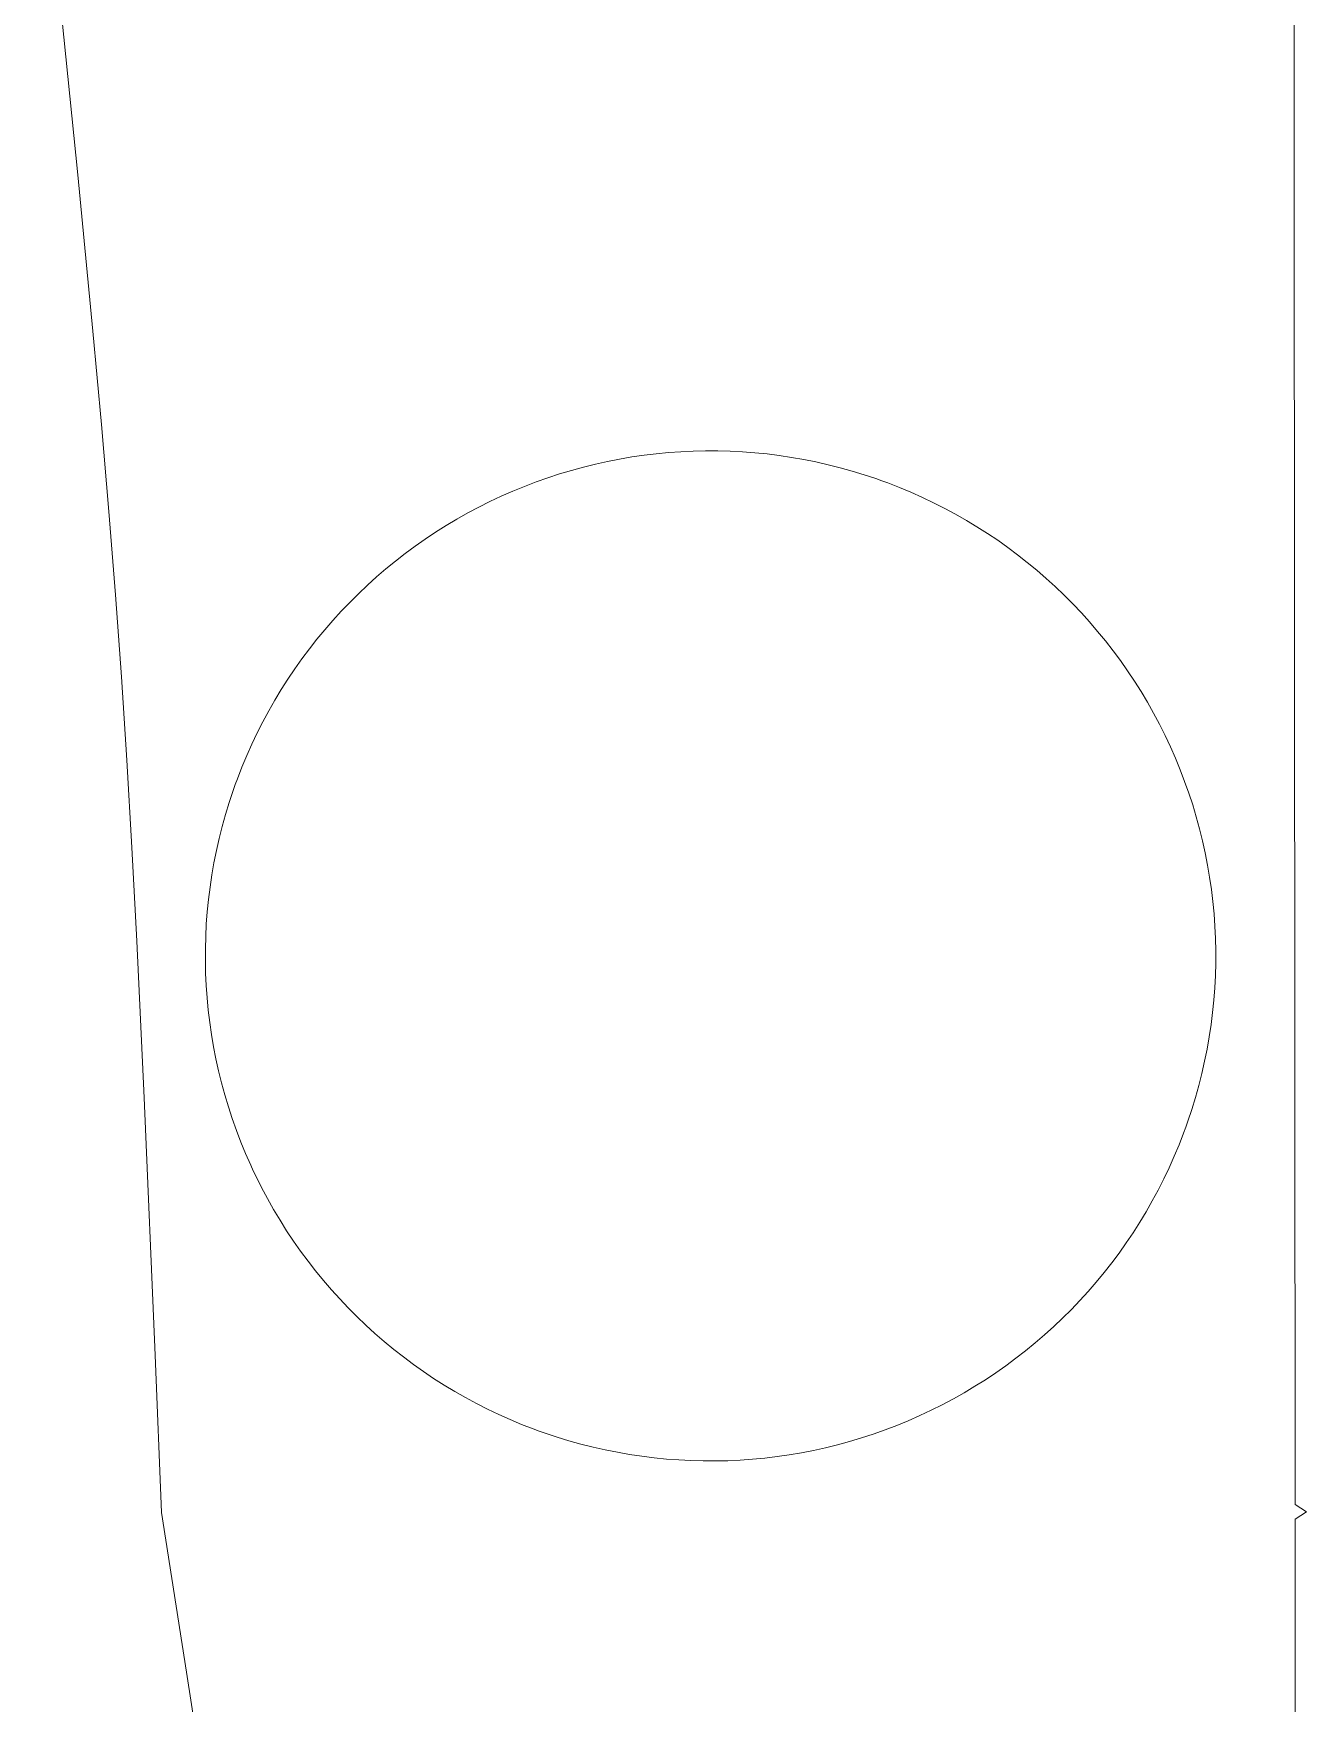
# Model space of a CAD drawing. Header units: millimetres. Extents: x -700 to 700, y -18553 to 18579.
# Drawn here: x -177 to 700, y 2520 to 3670 of the extents above; entities that cross this region are included whole.
import ezdxf

# ---------------------------------------------------------------- set-up
doc = ezdxf.new("R2010")
doc.units = ezdxf.units.MM
doc.header["$MEASUREMENT"] = 0

msp = doc.modelspace()

# ---------------------------------------------------------------- linework, layer by layer
at = {"color": 250, "lineweight": 13}
for points, knots in [([(691.8612, 2657.4161), (691.8612, 2657.4161), (691.0927, 3874.4973), (691.0927, 3874.4973), (691.0927, 3874.4973), (691.0927, 3874.4973), (688.5901, 3878.4547), (688.5901, 3878.4547), (688.5901, 3878.4547), (688.5901, 3878.4547), (686.0877, 3882.4121), (686.0877, 3882.4121), (686.0877, 3882.4121), (686.0877, 3882.4121), (683.5901, 3878.4515), (683.5901, 3878.4515), (683.5901, 3878.4515), (683.5901, 3878.4515), (681.0927, 3874.4909), (681.0927, 3874.4909), (681.0927, 3874.4909), (681.0927, 3874.4909), (-176.5063, 3873.9498), (-176.5063, 3873.9498), (-176.5063, 3873.9498), (-176.5063, 3873.9498), (-176.5063, 3873.9498), (-176.5063, 3873.9498), (-176.5063, 3873.9498), (-176.5063, 3873.9498), (-163.7743, 3749.2712), (-163.7743, 3749.2712), (-163.7743, 3749.2712), (-163.7743, 3749.2712), (-145.9804, 3572.9331), (-145.9804, 3572.9331), (-145.9804, 3572.9331), (-145.9804, 3572.9331), (-135.5832, 3465.3686), (-135.5832, 3465.3686), (-135.5832, 3465.3686), (-135.5832, 3465.3686), (-129.679, 3401.024), (-129.679, 3401.024), (-129.679, 3401.024), (-129.679, 3401.024), (-124.5177, 3341.0849), (-124.5177, 3341.0849), (-124.5177, 3341.0849), (-124.5177, 3341.0849), (-119.9714, 3283.7766), (-119.9714, 3283.7766), (-119.9714, 3283.7766), (-119.9714, 3283.7766), (-115.9119, 3227.3217), (-115.9119, 3227.3217), (-115.9119, 3227.3217), (-115.9119, 3227.3217), (-112.2118, 3169.9428), (-112.2118, 3169.9428), (-112.2118, 3169.9428), (-112.2118, 3169.9428), (-108.7438, 3109.865), (-108.7438, 3109.865), (-108.7438, 3109.865), (-108.7438, 3109.865), (-105.3813, 3045.3265), (-105.3813, 3045.3265), (-105.3813, 3045.3265), (-105.3813, 3045.3265), (-100.283, 2937.3711), (-100.283, 2937.3711), (-100.283, 2937.3711), (-100.283, 2937.3711), (-92.6654, 2760.2562), (-92.6654, 2760.2562), (-92.6654, 2760.2562), (-92.6654, 2760.2562), (-88.3526, 2651.9891), (-88.3526, 2651.9891), (-88.3526, 2651.9891), (-88.3526, 2651.9891), (-71.1791, 2542.0351), (-71.1791, 2542.0351), (-71.1791, 2542.0351), (-71.1791, 2542.0351), (-44.0412, 2366.9079), (-44.0412, 2366.9079), (-44.0412, 2366.9079), (-44.0412, 2366.9079), (-27.9435, 2260.0577), (-27.9435, 2260.0577), (-27.9435, 2260.0577), (-27.9435, 2260.0577), (-18.629, 2196.1236), (-18.629, 2196.1236), (-18.629, 2196.1236), (-18.629, 2196.1236), (-10.2902, 2136.549), (-10.2902, 2136.549), (-10.2902, 2136.549), (-10.2902, 2136.549), (-2.7053, 2079.5685), (-2.7053, 2079.5685), (-2.7053, 2079.5685), (-2.7053, 2079.5685), (4.3481, 2023.4143), (4.3481, 2023.4143), (4.3481, 2023.4143), (4.3481, 2023.4143), (11.0918, 1966.3183), (11.0918, 1966.3183), (11.0918, 1966.3183), (11.0918, 1966.3183), (17.7472, 1906.5152), (17.7472, 1906.5152), (17.7472, 1906.5152), (17.7472, 1906.5152), (24.5343, 1842.2524), (24.5343, 1842.2524), (24.5343, 1842.2524), (24.5343, 1842.2524), (35.3617, 1734.7304), (35.3617, 1734.7304), (35.3617, 1734.7304), (35.3617, 1734.7304), (52.3798, 1558.2867), (52.3798, 1558.2867), (52.3798, 1558.2867), (52.3798, 1558.2867), (63.9832, 1436.4543), (63.9832, 1436.4543), (63.9832, 1436.4543), (63.9832, 1436.4543), (662.6311, 1436.8321), (662.6311, 1436.8321), (662.6311, 1436.8321), (662.6311, 1436.8321), (665.1335, 1432.8746), (665.1335, 1432.8746), (665.1335, 1432.8746), (665.1335, 1432.8746), (667.6361, 1428.9173), (667.6361, 1428.9173), (667.6361, 1428.9173), (667.6361, 1428.9173), (670.1335, 1432.8779), (670.1335, 1432.8779), (670.1335, 1432.8779), (670.1335, 1432.8779), (672.631, 1436.8384), (672.631, 1436.8384), (672.631, 1436.8384), (672.631, 1436.8384), (675.1336, 1432.881), (675.1336, 1432.881), (675.1336, 1432.881), (675.1336, 1432.881), (677.636, 1428.9236), (677.636, 1428.9236), (677.636, 1428.9236), (677.636, 1428.9236), (680.1335, 1432.8842), (680.1335, 1432.8842), (680.1335, 1432.8842), (680.1335, 1432.8842), (682.631, 1436.8447), (682.631, 1436.8447), (682.631, 1436.8447), (682.631, 1436.8447), (685.1335, 1432.8873), (685.1335, 1432.8873), (685.1335, 1432.8873), (685.1335, 1432.8873), (687.6359, 1428.9298), (687.6359, 1428.9298), (687.6359, 1428.9298), (687.6359, 1428.9298), (690.1335, 1432.8904), (690.1335, 1432.8904), (690.1335, 1432.8904), (690.1335, 1432.8904), (692.631, 1436.851), (692.631, 1436.851), (692.631, 1436.851), (692.631, 1436.851), (691.8676, 2647.4161), (691.8676, 2647.4161), (691.8676, 2647.4161), (691.8676, 2647.4161), (695.8249, 2649.9186), (695.8249, 2649.9186), (695.8249, 2649.9186), (695.8249, 2649.9186), (699.7824, 2652.4211), (699.7824, 2652.4211), (699.7824, 2652.4211), (699.7824, 2652.4211), (695.8218, 2654.9186), (695.8218, 2654.9186), (695.8218, 2654.9186), (695.8218, 2654.9186), (691.8612, 2657.4161), (691.8612, 2657.4161)], [0, 0, 0, 0, 0.019230769, 0.019230769, 0.019230769, 0.019230769, 0.038461538, 0.038461538, 0.038461538, 0.038461538, 0.057692308, 0.057692308, 0.057692308, 0.057692308, 0.076923077, 0.076923077, 0.076923077, 0.076923077, 0.096153846, 0.096153846, 0.096153846, 0.096153846, 0.115384615, 0.115384615, 0.115384615, 0.115384615, 0.134615385, 0.134615385, 0.134615385, 0.134615385, 0.153846154, 0.153846154, 0.153846154, 0.153846154, 0.173076923, 0.173076923, 0.173076923, 0.173076923, 0.192307692, 0.192307692, 0.192307692, 0.192307692, 0.211538462, 0.211538462, 0.211538462, 0.211538462, 0.230769231, 0.230769231, 0.230769231, 0.230769231, 0.25, 0.25, 0.25, 0.25, 0.269230769, 0.269230769, 0.269230769, 0.269230769, 0.288461538, 0.288461538, 0.288461538, 0.288461538, 0.307692308, 0.307692308, 0.307692308, 0.307692308, 0.326923077, 0.326923077, 0.326923077, 0.326923077, 0.346153846, 0.346153846, 0.346153846, 0.346153846, 0.365384615, 0.365384615, 0.365384615, 0.365384615, 0.384615385, 0.384615385, 0.384615385, 0.384615385, 0.403846154, 0.403846154, 0.403846154, 0.403846154, 0.423076923, 0.423076923, 0.423076923, 0.423076923, 0.442307692, 0.442307692, 0.442307692, 0.442307692, 0.461538462, 0.461538462, 0.461538462, 0.461538462, 0.480769231, 0.480769231, 0.480769231, 0.480769231, 0.5, 0.5, 0.5, 0.5, 0.519230769, 0.519230769, 0.519230769, 0.519230769, 0.538461538, 0.538461538, 0.538461538, 0.538461538, 0.557692308, 0.557692308, 0.557692308, 0.557692308, 0.576923077, 0.576923077, 0.576923077, 0.576923077, 0.596153846, 0.596153846, 0.596153846, 0.596153846, 0.615384615, 0.615384615, 0.615384615, 0.615384615, 0.634615385, 0.634615385, 0.634615385, 0.634615385, 0.653846154, 0.653846154, 0.653846154, 0.653846154, 0.673076923, 0.673076923, 0.673076923, 0.673076923, 0.692307692, 0.692307692, 0.692307692, 0.692307692, 0.711538462, 0.711538462, 0.711538462, 0.711538462, 0.730769231, 0.730769231, 0.730769231, 0.730769231, 0.75, 0.75, 0.75, 0.75, 0.769230769, 0.769230769, 0.769230769, 0.769230769, 0.788461538, 0.788461538, 0.788461538, 0.788461538, 0.807692308, 0.807692308, 0.807692308, 0.807692308, 0.826923077, 0.826923077, 0.826923077, 0.826923077, 0.846153846, 0.846153846, 0.846153846, 0.846153846, 0.865384615, 0.865384615, 0.865384615, 0.865384615, 0.884615385, 0.884615385, 0.884615385, 0.884615385, 0.903846154, 0.903846154, 0.903846154, 0.903846154, 0.923076923, 0.923076923, 0.923076923, 0.923076923, 0.942307692, 0.942307692, 0.942307692, 0.942307692, 0.961538462, 0.961538462, 0.961538462, 0.961538462, 1, 1, 1, 1]), ([(171.6123, 2708.0723), (171.6123, 2708.0723), (175.6833, 2706.6237), (175.6833, 2706.6237), (175.6833, 2706.6237), (175.6833, 2706.6237), (183.8666, 2703.9008), (183.8666, 2703.9008), (183.8666, 2703.9008), (183.8666, 2703.9008), (192.0961, 2701.3871), (192.0961, 2701.3871), (192.0961, 2701.3871), (192.0961, 2701.3871), (200.3679, 2699.0824), (200.3679, 2699.0824), (200.3679, 2699.0824), (200.3679, 2699.0824), (208.6783, 2696.9866), (208.6783, 2696.9866), (208.6783, 2696.9866), (208.6783, 2696.9866), (217.0233, 2695.0993), (217.0233, 2695.0993), (217.0233, 2695.0993), (217.0233, 2695.0993), (225.3991, 2693.4205), (225.3991, 2693.4205), (225.3991, 2693.4205), (225.3991, 2693.4205), (233.8018, 2691.95), (233.8018, 2691.95), (233.8018, 2691.95), (233.8018, 2691.95), (242.2276, 2690.6875), (242.2276, 2690.6875), (242.2276, 2690.6875), (242.2276, 2690.6875), (250.6727, 2689.633), (250.6727, 2689.633), (250.6727, 2689.633), (250.6727, 2689.633), (259.1331, 2688.7862), (259.1331, 2688.7862), (259.1331, 2688.7862), (259.1331, 2688.7862), (267.6051, 2688.1469), (267.6051, 2688.1469), (267.6051, 2688.1469), (267.6051, 2688.1469), (276.0848, 2687.715), (276.0848, 2687.715), (276.0848, 2687.715), (276.0848, 2687.715), (284.5683, 2687.4903), (284.5683, 2687.4903), (284.5683, 2687.4903), (284.5683, 2687.4903), (293.0518, 2687.4726), (293.0518, 2687.4726), (293.0518, 2687.4726), (293.0518, 2687.4726), (301.5314, 2687.6617), (301.5314, 2687.6617), (301.5314, 2687.6617), (301.5314, 2687.6617), (310.0033, 2688.0575), (310.0033, 2688.0575), (310.0033, 2688.0575), (310.0033, 2688.0575), (318.4636, 2688.6598), (318.4636, 2688.6598), (318.4636, 2688.6598), (318.4636, 2688.6598), (326.9085, 2689.4683), (326.9085, 2689.4683), (326.9085, 2689.4683), (326.9085, 2689.4683), (335.3341, 2690.4829), (335.3341, 2690.4829), (335.3341, 2690.4829), (335.3341, 2690.4829), (343.7366, 2691.7035), (343.7366, 2691.7035), (343.7366, 2691.7035), (343.7366, 2691.7035), (352.1121, 2693.1299), (352.1121, 2693.1299), (352.1121, 2693.1299), (352.1121, 2693.1299), (360.4567, 2694.7617), (360.4567, 2694.7617), (360.4567, 2694.7617), (360.4567, 2694.7617), (368.7667, 2696.599), (368.7667, 2696.599), (368.7667, 2696.599), (368.7667, 2696.599), (377.0381, 2698.6415), (377.0381, 2698.6415), (377.0381, 2698.6415), (377.0381, 2698.6415), (385.2671, 2700.8891), (385.2671, 2700.8891), (385.2671, 2700.8891), (385.2671, 2700.8891), (393.4499, 2703.3414), (393.4499, 2703.3414), (393.4499, 2703.3414), (393.4499, 2703.3414), (401.5826, 2705.9985), (401.5826, 2705.9985), (401.5826, 2705.9985), (401.5826, 2705.9985), (409.6614, 2708.86), (409.6614, 2708.86), (409.6614, 2708.86), (409.6614, 2708.86), (417.6823, 2711.9258), (417.6823, 2711.9258), (417.6823, 2711.9258), (417.6823, 2711.9258), (425.6416, 2715.1958), (425.6416, 2715.1958), (425.6416, 2715.1958), (425.6416, 2715.1958), (433.5354, 2718.6697), (433.5354, 2718.6697), (433.5354, 2718.6697), (433.5354, 2718.6697), (437.4536, 2720.4916), (437.4536, 2720.4916), (437.4536, 2720.4916), (437.4536, 2720.4916), (441.3566, 2722.3459), (441.3566, 2722.3459), (441.3566, 2722.3459), (441.3566, 2722.3459), (449.0684, 2726.207), (449.0684, 2726.207), (449.0684, 2726.207), (449.0684, 2726.207), (456.6649, 2730.2487), (456.6649, 2730.2487), (456.6649, 2730.2487), (456.6649, 2730.2487), (464.1437, 2734.4681), (464.1437, 2734.4681), (464.1437, 2734.4681), (464.1437, 2734.4681), (471.502, 2738.8624), (471.502, 2738.8624), (471.502, 2738.8624), (471.502, 2738.8624), (478.7373, 2743.4287), (478.7373, 2743.4287), (478.7373, 2743.4287), (478.7373, 2743.4287), (485.847, 2748.1642), (485.847, 2748.1642), (485.847, 2748.1642), (485.847, 2748.1642), (492.8284, 2753.066), (492.8284, 2753.066), (492.8284, 2753.066), (492.8284, 2753.066), (499.6791, 2758.1313), (499.6791, 2758.1313), (499.6791, 2758.1313), (499.6791, 2758.1313), (506.3963, 2763.3571), (506.3963, 2763.3571), (506.3963, 2763.3571), (506.3963, 2763.3571), (512.9775, 2768.7408), (512.9775, 2768.7408), (512.9775, 2768.7408), (512.9775, 2768.7408), (519.4202, 2774.2794), (519.4202, 2774.2794), (519.4202, 2774.2794), (519.4202, 2774.2794), (525.7216, 2779.97), (525.7216, 2779.97), (525.7216, 2779.97), (525.7216, 2779.97), (531.8792, 2785.8099), (531.8792, 2785.8099), (531.8792, 2785.8099), (531.8792, 2785.8099), (537.8905, 2791.7961), (537.8905, 2791.7961), (537.8905, 2791.7961), (537.8905, 2791.7961), (543.7527, 2797.9258), (543.7527, 2797.9258), (543.7527, 2797.9258), (543.7527, 2797.9258), (549.4634, 2804.1962), (549.4634, 2804.1962), (549.4634, 2804.1962), (549.4634, 2804.1962), (555.0199, 2810.6044), (555.0199, 2810.6044), (555.0199, 2810.6044), (555.0199, 2810.6044), (560.4196, 2817.1476), (560.4196, 2817.1476), (560.4196, 2817.1476), (560.4196, 2817.1476), (565.6599, 2823.8228), (565.6599, 2823.8228), (565.6599, 2823.8228), (565.6599, 2823.8228), (570.7383, 2830.6273), (570.7383, 2830.6273), (570.7383, 2830.6273), (570.7383, 2830.6273), (575.6521, 2837.5583), (575.6521, 2837.5583), (575.6521, 2837.5583), (575.6521, 2837.5583), (580.3987, 2844.6128), (580.3987, 2844.6128), (580.3987, 2844.6128), (580.3987, 2844.6128), (584.9756, 2851.788), (584.9756, 2851.788), (584.9756, 2851.788), (584.9756, 2851.788), (589.3801, 2859.081), (589.3801, 2859.081), (589.3801, 2859.081), (589.3801, 2859.081), (593.6097, 2866.4891), (593.6097, 2866.4891), (593.6097, 2866.4891), (593.6097, 2866.4891), (597.6617, 2874.0093), (597.6617, 2874.0093), (597.6617, 2874.0093), (597.6617, 2874.0093), (601.5336, 2881.6388), (601.5336, 2881.6388), (601.5336, 2881.6388), (601.5336, 2881.6388), (605.2227, 2889.3747), (605.2227, 2889.3747), (605.2227, 2889.3747), (605.2227, 2889.3747), (608.7265, 2897.2143), (608.7265, 2897.2143), (608.7265, 2897.2143), (608.7265, 2897.2143), (612.0424, 2905.1546), (612.0424, 2905.1546), (612.0424, 2905.1546), (612.0424, 2905.1546), (615.1677, 2913.1927), (615.1677, 2913.1927), (615.1677, 2913.1927), (615.1677, 2913.1927), (616.65, 2917.2516), (616.65, 2917.2516), (616.65, 2917.2516), (616.65, 2917.2516), (618.0987, 2921.3225), (618.0987, 2921.3225), (618.0987, 2921.3225), (618.0987, 2921.3225), (620.8215, 2929.5058), (620.8215, 2929.5058), (620.8215, 2929.5058), (620.8215, 2929.5058), (623.3352, 2937.7353), (623.3352, 2937.7353), (623.3352, 2937.7353), (623.3352, 2937.7353), (625.6399, 2946.0072), (625.6399, 2946.0072), (625.6399, 2946.0072), (625.6399, 2946.0072), (627.7358, 2954.3175), (627.7358, 2954.3175), (627.7358, 2954.3175), (627.7358, 2954.3175), (629.623, 2962.6625), (629.623, 2962.6625), (629.623, 2962.6625), (629.623, 2962.6625), (631.3018, 2971.0383), (631.3018, 2971.0383), (631.3018, 2971.0383), (631.3018, 2971.0383), (632.7724, 2979.441), (632.7724, 2979.441), (632.7724, 2979.441), (632.7724, 2979.441), (634.0348, 2987.8669), (634.0348, 2987.8669), (634.0348, 2987.8669), (634.0348, 2987.8669), (635.0894, 2996.3119), (635.0894, 2996.3119), (635.0894, 2996.3119), (635.0894, 2996.3119), (635.9362, 3004.7724), (635.9362, 3004.7724), (635.9362, 3004.7724), (635.9362, 3004.7724), (636.5754, 3013.2444), (636.5754, 3013.2444), (636.5754, 3013.2444), (636.5754, 3013.2444), (637.0073, 3021.724), (637.0073, 3021.724), (637.0073, 3021.724), (637.0073, 3021.724), (637.232, 3030.2075), (637.232, 3030.2075), (637.232, 3030.2075), (637.232, 3030.2075), (637.2497, 3038.691), (637.2497, 3038.691), (637.2497, 3038.691), (637.2497, 3038.691), (637.0606, 3047.1706), (637.0606, 3047.1706), (637.0606, 3047.1706), (637.0606, 3047.1706), (636.6648, 3055.6425), (636.6648, 3055.6425), (636.6648, 3055.6425), (636.6648, 3055.6425), (636.0626, 3064.1028), (636.0626, 3064.1028), (636.0626, 3064.1028), (636.0626, 3064.1028), (635.254, 3072.5477), (635.254, 3072.5477), (635.254, 3072.5477), (635.254, 3072.5477), (634.2394, 3080.9733), (634.2394, 3080.9733), (634.2394, 3080.9733), (634.2394, 3080.9733), (633.0188, 3089.3758), (633.0188, 3089.3758), (633.0188, 3089.3758), (633.0188, 3089.3758), (631.5925, 3097.7513), (631.5925, 3097.7513), (631.5925, 3097.7513), (631.5925, 3097.7513), (629.9606, 3106.0959), (629.9606, 3106.0959), (629.9606, 3106.0959), (629.9606, 3106.0959), (628.1233, 3114.4059), (628.1233, 3114.4059), (628.1233, 3114.4059), (628.1233, 3114.4059), (626.0808, 3122.6773), (626.0808, 3122.6773), (626.0808, 3122.6773), (626.0808, 3122.6773), (623.8333, 3130.9064), (623.8333, 3130.9064), (623.8333, 3130.9064), (623.8333, 3130.9064), (621.3809, 3139.0892), (621.3809, 3139.0892), (621.3809, 3139.0892), (621.3809, 3139.0892), (618.7239, 3147.2219), (618.7239, 3147.2219), (618.7239, 3147.2219), (618.7239, 3147.2219), (615.8623, 3155.3006), (615.8623, 3155.3006), (615.8623, 3155.3006), (615.8623, 3155.3006), (612.7965, 3163.3216), (612.7965, 3163.3216), (612.7965, 3163.3216), (612.7965, 3163.3216), (609.5265, 3171.2809), (609.5265, 3171.2809), (609.5265, 3171.2809), (609.5265, 3171.2809), (606.0526, 3179.1747), (606.0526, 3179.1747), (606.0526, 3179.1747), (606.0526, 3179.1747), (604.2307, 3183.0928), (604.2307, 3183.0928), (604.2307, 3183.0928), (604.2307, 3183.0928), (602.3765, 3186.9958), (602.3765, 3186.9958), (602.3765, 3186.9958), (602.3765, 3186.9958), (598.5153, 3194.7076), (598.5153, 3194.7076), (598.5153, 3194.7076), (598.5153, 3194.7076), (594.4736, 3202.3042), (594.4736, 3202.3042), (594.4736, 3202.3042), (594.4736, 3202.3042), (590.2542, 3209.7829), (590.2542, 3209.7829), (590.2542, 3209.7829), (590.2542, 3209.7829), (585.8599, 3217.1412), (585.8599, 3217.1412), (585.8599, 3217.1412), (585.8599, 3217.1412), (581.2936, 3224.3765), (581.2936, 3224.3765), (581.2936, 3224.3765), (581.2936, 3224.3765), (576.5581, 3231.4862), (576.5581, 3231.4862), (576.5581, 3231.4862), (576.5581, 3231.4862), (571.6563, 3238.4677), (571.6563, 3238.4677), (571.6563, 3238.4677), (571.6563, 3238.4677), (566.5911, 3245.3183), (566.5911, 3245.3183), (566.5911, 3245.3183), (566.5911, 3245.3183), (561.3652, 3252.0355), (561.3652, 3252.0355), (561.3652, 3252.0355), (561.3652, 3252.0355), (555.9815, 3258.6168), (555.9815, 3258.6168), (555.9815, 3258.6168), (555.9815, 3258.6168), (550.443, 3265.0594), (550.443, 3265.0594), (550.443, 3265.0594), (550.443, 3265.0594), (544.7523, 3271.3608), (544.7523, 3271.3608), (544.7523, 3271.3608), (544.7523, 3271.3608), (538.9125, 3277.5185), (538.9125, 3277.5185), (538.9125, 3277.5185), (538.9125, 3277.5185), (532.9262, 3283.5297), (532.9262, 3283.5297), (532.9262, 3283.5297), (532.9262, 3283.5297), (526.7965, 3289.392), (526.7965, 3289.392), (526.7965, 3289.392), (526.7965, 3289.392), (520.5261, 3295.1026), (520.5261, 3295.1026), (520.5261, 3295.1026), (520.5261, 3295.1026), (514.1179, 3300.6591), (514.1179, 3300.6591), (514.1179, 3300.6591), (514.1179, 3300.6591), (507.5748, 3306.0588), (507.5748, 3306.0588), (507.5748, 3306.0588), (507.5748, 3306.0588), (500.8995, 3311.2992), (500.8995, 3311.2992), (500.8995, 3311.2992), (500.8995, 3311.2992), (494.095, 3316.3775), (494.095, 3316.3775), (494.095, 3316.3775), (494.095, 3316.3775), (487.164, 3321.2913), (487.164, 3321.2913), (487.164, 3321.2913), (487.164, 3321.2913), (480.1096, 3326.038), (480.1096, 3326.038), (480.1096, 3326.038), (480.1096, 3326.038), (472.9344, 3330.6149), (472.9344, 3330.6149), (472.9344, 3330.6149), (472.9344, 3330.6149), (465.6413, 3335.0194), (465.6413, 3335.0194), (465.6413, 3335.0194), (465.6413, 3335.0194), (458.2333, 3339.2489), (458.2333, 3339.2489), (458.2333, 3339.2489), (458.2333, 3339.2489), (450.7131, 3343.301), (450.7131, 3343.301), (450.7131, 3343.301), (450.7131, 3343.301), (443.0836, 3347.1728), (443.0836, 3347.1728), (443.0836, 3347.1728), (443.0836, 3347.1728), (435.3476, 3350.862), (435.3476, 3350.862), (435.3476, 3350.862), (435.3476, 3350.862), (427.5081, 3354.3658), (427.5081, 3354.3658), (427.5081, 3354.3658), (427.5081, 3354.3658), (419.5678, 3357.6816), (419.5678, 3357.6816), (419.5678, 3357.6816), (419.5678, 3357.6816), (411.5296, 3360.8069), (411.5296, 3360.8069), (411.5296, 3360.8069), (411.5296, 3360.8069), (407.4708, 3362.2892), (407.4708, 3362.2892), (407.4708, 3362.2892), (407.4708, 3362.2892), (403.3998, 3363.7379), (403.3998, 3363.7379), (403.3998, 3363.7379), (403.3998, 3363.7379), (395.2165, 3366.4607), (395.2165, 3366.4607), (395.2165, 3366.4607), (395.2165, 3366.4607), (386.987, 3368.9744), (386.987, 3368.9744), (386.987, 3368.9744), (386.987, 3368.9744), (378.7152, 3371.2791), (378.7152, 3371.2791), (378.7152, 3371.2791), (378.7152, 3371.2791), (370.4048, 3373.375), (370.4048, 3373.375), (370.4048, 3373.375), (370.4048, 3373.375), (362.0598, 3375.2623), (362.0598, 3375.2623), (362.0598, 3375.2623), (362.0598, 3375.2623), (353.684, 3376.9411), (353.684, 3376.9411), (353.684, 3376.9411), (353.684, 3376.9411), (345.2813, 3378.4116), (345.2813, 3378.4116), (345.2813, 3378.4116), (345.2813, 3378.4116), (336.8555, 3379.674), (336.8555, 3379.674), (336.8555, 3379.674), (336.8555, 3379.674), (328.4104, 3380.7286), (328.4104, 3380.7286), (328.4104, 3380.7286), (328.4104, 3380.7286), (319.95, 3381.5754), (319.95, 3381.5754), (319.95, 3381.5754), (319.95, 3381.5754), (311.478, 3382.2147), (311.478, 3382.2147), (311.478, 3382.2147), (311.478, 3382.2147), (302.9983, 3382.6466), (302.9983, 3382.6466), (302.9983, 3382.6466), (302.9983, 3382.6466), (294.5148, 3382.8713), (294.5148, 3382.8713), (294.5148, 3382.8713), (294.5148, 3382.8713), (286.0313, 3382.889), (286.0313, 3382.889), (286.0313, 3382.889), (286.0313, 3382.889), (277.5517, 3382.6998), (277.5517, 3382.6998), (277.5517, 3382.6998), (277.5517, 3382.6998), (269.0798, 3382.3041), (269.0798, 3382.3041), (269.0798, 3382.3041), (269.0798, 3382.3041), (260.6195, 3381.7018), (260.6195, 3381.7018), (260.6195, 3381.7018), (260.6195, 3381.7018), (252.1746, 3380.8933), (252.1746, 3380.8933), (252.1746, 3380.8933), (252.1746, 3380.8933), (243.749, 3379.8786), (243.749, 3379.8786), (243.749, 3379.8786), (243.749, 3379.8786), (235.3465, 3378.658), (235.3465, 3378.658), (235.3465, 3378.658), (235.3465, 3378.658), (226.971, 3377.2317), (226.971, 3377.2317), (226.971, 3377.2317), (226.971, 3377.2317), (218.6264, 3375.5998), (218.6264, 3375.5998), (218.6264, 3375.5998), (218.6264, 3375.5998), (210.3164, 3373.7625), (210.3164, 3373.7625), (210.3164, 3373.7625), (210.3164, 3373.7625), (202.045, 3371.72), (202.045, 3371.72), (202.045, 3371.72), (202.045, 3371.72), (193.8159, 3369.4725), (193.8159, 3369.4725), (193.8159, 3369.4725), (193.8159, 3369.4725), (185.6332, 3367.0201), (185.6332, 3367.0201), (185.6332, 3367.0201), (185.6332, 3367.0201), (177.5005, 3364.3631), (177.5005, 3364.3631), (177.5005, 3364.3631), (177.5005, 3364.3631), (169.4217, 3361.5016), (169.4217, 3361.5016), (169.4217, 3361.5016), (169.4217, 3361.5016), (161.4007, 3358.4357), (161.4007, 3358.4357), (161.4007, 3358.4357), (161.4007, 3358.4357), (153.4414, 3355.1657), (153.4414, 3355.1657), (153.4414, 3355.1657), (153.4414, 3355.1657), (145.5476, 3351.6918), (145.5476, 3351.6918), (145.5476, 3351.6918), (145.5476, 3351.6918), (141.6295, 3349.8699), (141.6295, 3349.8699), (141.6295, 3349.8699), (141.6295, 3349.8699), (137.7265, 3348.0157), (137.7265, 3348.0157), (137.7265, 3348.0157), (137.7265, 3348.0157), (130.0147, 3344.1546), (130.0147, 3344.1546), (130.0147, 3344.1546), (130.0147, 3344.1546), (122.4182, 3340.1129), (122.4182, 3340.1129), (122.4182, 3340.1129), (122.4182, 3340.1129), (114.9394, 3335.8935), (114.9394, 3335.8935), (114.9394, 3335.8935), (114.9394, 3335.8935), (107.5811, 3331.4992), (107.5811, 3331.4992), (107.5811, 3331.4992), (107.5811, 3331.4992), (100.3458, 3326.9329), (100.3458, 3326.9329), (100.3458, 3326.9329), (100.3458, 3326.9329), (93.2361, 3322.1974), (93.2361, 3322.1974), (93.2361, 3322.1974), (93.2361, 3322.1974), (86.2547, 3317.2956), (86.2547, 3317.2956), (86.2547, 3317.2956), (86.2547, 3317.2956), (79.404, 3312.2303), (79.404, 3312.2303), (79.404, 3312.2303), (79.404, 3312.2303), (72.6868, 3307.0044), (72.6868, 3307.0044), (72.6868, 3307.0044), (72.6868, 3307.0044), (66.1056, 3301.6208), (66.1056, 3301.6208), (66.1056, 3301.6208), (66.1056, 3301.6208), (59.6629, 3296.0822), (59.6629, 3296.0822), (59.6629, 3296.0822), (59.6629, 3296.0822), (53.3615, 3290.3915), (53.3615, 3290.3915), (53.3615, 3290.3915), (53.3615, 3290.3915), (47.2039, 3284.5517), (47.2039, 3284.5517), (47.2039, 3284.5517), (47.2039, 3284.5517), (41.1926, 3278.5655), (41.1926, 3278.5655), (41.1926, 3278.5655), (41.1926, 3278.5655), (35.3304, 3272.4358), (35.3304, 3272.4358), (35.3304, 3272.4358), (35.3304, 3272.4358), (29.6197, 3266.1654), (29.6197, 3266.1654), (29.6197, 3266.1654), (29.6197, 3266.1654), (24.0632, 3259.7572), (24.0632, 3259.7572), (24.0632, 3259.7572), (24.0632, 3259.7572), (18.6635, 3253.214), (18.6635, 3253.214), (18.6635, 3253.214), (18.6635, 3253.214), (13.4231, 3246.5387), (13.4231, 3246.5387), (13.4231, 3246.5387), (13.4231, 3246.5387), (8.3448, 3239.7342), (8.3448, 3239.7342), (8.3448, 3239.7342), (8.3448, 3239.7342), (3.431, 3232.8033), (3.431, 3232.8033), (3.431, 3232.8033), (3.431, 3232.8033), (-1.3157, 3225.7488), (-1.3157, 3225.7488), (-1.3157, 3225.7488), (-1.3157, 3225.7488), (-5.8925, 3218.5736), (-5.8925, 3218.5736), (-5.8925, 3218.5736), (-5.8925, 3218.5736), (-10.2971, 3211.2806), (-10.2971, 3211.2806), (-10.2971, 3211.2806), (-10.2971, 3211.2806), (-14.5266, 3203.8725), (-14.5266, 3203.8725), (-14.5266, 3203.8725), (-14.5266, 3203.8725), (-18.5786, 3196.3523), (-18.5786, 3196.3523), (-18.5786, 3196.3523), (-18.5786, 3196.3523), (-22.4505, 3188.7228), (-22.4505, 3188.7228), (-22.4505, 3188.7228), (-22.4505, 3188.7228), (-26.1396, 3180.9869), (-26.1396, 3180.9869), (-26.1396, 3180.9869), (-26.1396, 3180.9869), (-29.6434, 3173.1473), (-29.6434, 3173.1473), (-29.6434, 3173.1473), (-29.6434, 3173.1473), (-32.9593, 3165.207), (-32.9593, 3165.207), (-32.9593, 3165.207), (-32.9593, 3165.207), (-36.0846, 3157.1688), (-36.0846, 3157.1688), (-36.0846, 3157.1688), (-36.0846, 3157.1688), (-37.5669, 3153.11), (-37.5669, 3153.11), (-37.5669, 3153.11), (-37.5669, 3153.11), (-39.0156, 3149.039), (-39.0156, 3149.039), (-39.0156, 3149.039), (-39.0156, 3149.039), (-41.7384, 3140.8557), (-41.7384, 3140.8557), (-41.7384, 3140.8557), (-41.7384, 3140.8557), (-44.2521, 3132.6263), (-44.2521, 3132.6263), (-44.2521, 3132.6263), (-44.2521, 3132.6263), (-46.5568, 3124.3544), (-46.5568, 3124.3544), (-46.5568, 3124.3544), (-46.5568, 3124.3544), (-48.6527, 3116.0441), (-48.6527, 3116.0441), (-48.6527, 3116.0441), (-48.6527, 3116.0441), (-50.5399, 3107.6991), (-50.5399, 3107.6991), (-50.5399, 3107.6991), (-50.5399, 3107.6991), (-52.2187, 3099.3233), (-52.2187, 3099.3233), (-52.2187, 3099.3233), (-52.2187, 3099.3233), (-53.6893, 3090.9205), (-53.6893, 3090.9205), (-53.6893, 3090.9205), (-53.6893, 3090.9205), (-54.9517, 3082.4947), (-54.9517, 3082.4947), (-54.9517, 3082.4947), (-54.9517, 3082.4947), (-56.0063, 3074.0496), (-56.0063, 3074.0496), (-56.0063, 3074.0496), (-56.0063, 3074.0496), (-56.8531, 3065.5892), (-56.8531, 3065.5892), (-56.8531, 3065.5892), (-56.8531, 3065.5892), (-57.4923, 3057.1172), (-57.4923, 3057.1172), (-57.4923, 3057.1172), (-57.4923, 3057.1172), (-57.9242, 3048.6375), (-57.9242, 3048.6375), (-57.9242, 3048.6375), (-57.9242, 3048.6375), (-58.1489, 3040.154), (-58.1489, 3040.154), (-58.1489, 3040.154), (-58.1489, 3040.154), (-58.1666, 3031.6705), (-58.1666, 3031.6705), (-58.1666, 3031.6705), (-58.1666, 3031.6705), (-57.9775, 3023.1909), (-57.9775, 3023.1909), (-57.9775, 3023.1909), (-57.9775, 3023.1909), (-57.5817, 3014.719), (-57.5817, 3014.719), (-57.5817, 3014.719), (-57.5817, 3014.719), (-56.9795, 3006.2587), (-56.9795, 3006.2587), (-56.9795, 3006.2587), (-56.9795, 3006.2587), (-56.1709, 2997.8138), (-56.1709, 2997.8138), (-56.1709, 2997.8138), (-56.1709, 2997.8138), (-55.1563, 2989.3882), (-55.1563, 2989.3882), (-55.1563, 2989.3882), (-55.1563, 2989.3882), (-53.9357, 2980.9858), (-53.9357, 2980.9858), (-53.9357, 2980.9858), (-53.9357, 2980.9858), (-52.5094, 2972.6103), (-52.5094, 2972.6103), (-52.5094, 2972.6103), (-52.5094, 2972.6103), (-50.8775, 2964.2656), (-50.8775, 2964.2656), (-50.8775, 2964.2656), (-50.8775, 2964.2656), (-49.0402, 2955.9556), (-49.0402, 2955.9556), (-49.0402, 2955.9556), (-49.0402, 2955.9556), (-46.9977, 2947.6842), (-46.9977, 2947.6842), (-46.9977, 2947.6842), (-46.9977, 2947.6842), (-44.7502, 2939.4552), (-44.7502, 2939.4552), (-44.7502, 2939.4552), (-44.7502, 2939.4552), (-42.2978, 2931.2724), (-42.2978, 2931.2724), (-42.2978, 2931.2724), (-42.2978, 2931.2724), (-39.6408, 2923.1397), (-39.6408, 2923.1397), (-39.6408, 2923.1397), (-39.6408, 2923.1397), (-36.7792, 2915.0609), (-36.7792, 2915.0609), (-36.7792, 2915.0609), (-36.7792, 2915.0609), (-33.7134, 2907.04), (-33.7134, 2907.04), (-33.7134, 2907.04), (-33.7134, 2907.04), (-30.4434, 2899.0807), (-30.4434, 2899.0807), (-30.4434, 2899.0807), (-30.4434, 2899.0807), (-26.9695, 2891.1869), (-26.9695, 2891.1869), (-26.9695, 2891.1869), (-26.9695, 2891.1869), (-25.1476, 2887.2687), (-25.1476, 2887.2687), (-25.1476, 2887.2687), (-25.1476, 2887.2687), (-23.2934, 2883.3658), (-23.2934, 2883.3658), (-23.2934, 2883.3658), (-23.2934, 2883.3658), (-19.4323, 2875.654), (-19.4323, 2875.654), (-19.4323, 2875.654), (-19.4323, 2875.654), (-15.3906, 2868.0574), (-15.3906, 2868.0574), (-15.3906, 2868.0574), (-15.3906, 2868.0574), (-11.1711, 2860.5786), (-11.1711, 2860.5786), (-11.1711, 2860.5786), (-11.1711, 2860.5786), (-6.7769, 2853.2203), (-6.7769, 2853.2203), (-6.7769, 2853.2203), (-6.7769, 2853.2203), (-2.2105, 2845.985), (-2.2105, 2845.985), (-2.2105, 2845.985), (-2.2105, 2845.985), (2.5249, 2838.8754), (2.5249, 2838.8754), (2.5249, 2838.8754), (2.5249, 2838.8754), (7.4267, 2831.8939), (7.4267, 2831.8939), (7.4267, 2831.8939), (7.4267, 2831.8939), (12.492, 2825.0433), (12.492, 2825.0433), (12.492, 2825.0433), (12.492, 2825.0433), (17.7179, 2818.326), (17.7179, 2818.326), (17.7179, 2818.326), (17.7179, 2818.326), (23.1016, 2811.7448), (23.1016, 2811.7448), (23.1016, 2811.7448), (23.1016, 2811.7448), (28.6401, 2805.3022), (28.6401, 2805.3022), (28.6401, 2805.3022), (28.6401, 2805.3022), (34.3308, 2799.0007), (34.3308, 2799.0007), (34.3308, 2799.0007), (34.3308, 2799.0007), (40.1706, 2792.8431), (40.1706, 2792.8431), (40.1706, 2792.8431), (40.1706, 2792.8431), (46.1568, 2786.8318), (46.1568, 2786.8318), (46.1568, 2786.8318), (46.1568, 2786.8318), (52.2866, 2780.9696), (52.2866, 2780.9696), (52.2866, 2780.9696), (52.2866, 2780.9696), (58.557, 2775.2589), (58.557, 2775.2589), (58.557, 2775.2589), (58.557, 2775.2589), (64.9652, 2769.7024), (64.9652, 2769.7024), (64.9652, 2769.7024), (64.9652, 2769.7024), (71.5083, 2764.3027), (71.5083, 2764.3027), (71.5083, 2764.3027), (71.5083, 2764.3027), (78.1836, 2759.0624), (78.1836, 2759.0624), (78.1836, 2759.0624), (78.1836, 2759.0624), (84.9881, 2753.984), (84.9881, 2753.984), (84.9881, 2753.984), (84.9881, 2753.984), (91.919, 2749.0702), (91.919, 2749.0702), (91.919, 2749.0702), (91.919, 2749.0702), (98.9735, 2744.3236), (98.9735, 2744.3236), (98.9735, 2744.3236), (98.9735, 2744.3236), (106.1487, 2739.7467), (106.1487, 2739.7467), (106.1487, 2739.7467), (106.1487, 2739.7467), (113.4418, 2735.3422), (113.4418, 2735.3422), (113.4418, 2735.3422), (113.4418, 2735.3422), (120.8498, 2731.1126), (120.8498, 2731.1126), (120.8498, 2731.1126), (120.8498, 2731.1126), (128.37, 2727.0606), (128.37, 2727.0606), (128.37, 2727.0606), (128.37, 2727.0606), (135.9995, 2723.1887), (135.9995, 2723.1887), (135.9995, 2723.1887), (135.9995, 2723.1887), (143.7355, 2719.4996), (143.7355, 2719.4996), (143.7355, 2719.4996), (143.7355, 2719.4996), (151.575, 2715.9958), (151.575, 2715.9958), (151.575, 2715.9958), (151.575, 2715.9958), (159.5153, 2712.6799), (159.5153, 2712.6799), (159.5153, 2712.6799), (159.5153, 2712.6799), (167.5535, 2709.5546), (167.5535, 2709.5546), (167.5535, 2709.5546), (167.5535, 2709.5546), (171.6123, 2708.0723), (171.6123, 2708.0723), (171.6123, 2708.0723), (171.6123, 2708.0723), (171.6123, 2708.0723), (171.6123, 2708.0723)], [0, 0, 0, 0, 0.003759398, 0.003759398, 0.003759398, 0.003759398, 0.007518797, 0.007518797, 0.007518797, 0.007518797, 0.011278195, 0.011278195, 0.011278195, 0.011278195, 0.015037594, 0.015037594, 0.015037594, 0.015037594, 0.018796992, 0.018796992, 0.018796992, 0.018796992, 0.022556391, 0.022556391, 0.022556391, 0.022556391, 0.026315789, 0.026315789, 0.026315789, 0.026315789, 0.030075188, 0.030075188, 0.030075188, 0.030075188, 0.033834586, 0.033834586, 0.033834586, 0.033834586, 0.037593985, 0.037593985, 0.037593985, 0.037593985, 0.041353383, 0.041353383, 0.041353383, 0.041353383, 0.045112782, 0.045112782, 0.045112782, 0.045112782, 0.04887218, 0.04887218, 0.04887218, 0.04887218, 0.052631579, 0.052631579, 0.052631579, 0.052631579, 0.056390977, 0.056390977, 0.056390977, 0.056390977, 0.060150376, 0.060150376, 0.060150376, 0.060150376, 0.063909774, 0.063909774, 0.063909774, 0.063909774, 0.067669173, 0.067669173, 0.067669173, 0.067669173, 0.071428571, 0.071428571, 0.071428571, 0.071428571, 0.07518797, 0.07518797, 0.07518797, 0.07518797, 0.078947368, 0.078947368, 0.078947368, 0.078947368, 0.082706767, 0.082706767, 0.082706767, 0.082706767, 0.086466165, 0.086466165, 0.086466165, 0.086466165, 0.090225564, 0.090225564, 0.090225564, 0.090225564, 0.093984962, 0.093984962, 0.093984962, 0.093984962, 0.097744361, 0.097744361, 0.097744361, 0.097744361, 0.101503759, 0.101503759, 0.101503759, 0.101503759, 0.105263158, 0.105263158, 0.105263158, 0.105263158, 0.109022556, 0.109022556, 0.109022556, 0.109022556, 0.112781955, 0.112781955, 0.112781955, 0.112781955, 0.116541353, 0.116541353, 0.116541353, 0.116541353, 0.120300752, 0.120300752, 0.120300752, 0.120300752, 0.12406015, 0.12406015, 0.12406015, 0.12406015, 0.127819549, 0.127819549, 0.127819549, 0.127819549, 0.131578947, 0.131578947, 0.131578947, 0.131578947, 0.135338346, 0.135338346, 0.135338346, 0.135338346, 0.139097744, 0.139097744, 0.139097744, 0.139097744, 0.142857143, 0.142857143, 0.142857143, 0.142857143, 0.146616541, 0.146616541, 0.146616541, 0.146616541, 0.15037594, 0.15037594, 0.15037594, 0.15037594, 0.154135338, 0.154135338, 0.154135338, 0.154135338, 0.157894737, 0.157894737, 0.157894737, 0.157894737, 0.161654135, 0.161654135, 0.161654135, 0.161654135, 0.165413534, 0.165413534, 0.165413534, 0.165413534, 0.169172932, 0.169172932, 0.169172932, 0.169172932, 0.172932331, 0.172932331, 0.172932331, 0.172932331, 0.176691729, 0.176691729, 0.176691729, 0.176691729, 0.180451128, 0.180451128, 0.180451128, 0.180451128, 0.184210526, 0.184210526, 0.184210526, 0.184210526, 0.187969925, 0.187969925, 0.187969925, 0.187969925, 0.191729323, 0.191729323, 0.191729323, 0.191729323, 0.195488722, 0.195488722, 0.195488722, 0.195488722, 0.19924812, 0.19924812, 0.19924812, 0.19924812, 0.203007519, 0.203007519, 0.203007519, 0.203007519, 0.206766917, 0.206766917, 0.206766917, 0.206766917, 0.210526316, 0.210526316, 0.210526316, 0.210526316, 0.214285714, 0.214285714, 0.214285714, 0.214285714, 0.218045113, 0.218045113, 0.218045113, 0.218045113, 0.221804511, 0.221804511, 0.221804511, 0.221804511, 0.22556391, 0.22556391, 0.22556391, 0.22556391, 0.229323308, 0.229323308, 0.229323308, 0.229323308, 0.233082707, 0.233082707, 0.233082707, 0.233082707, 0.236842105, 0.236842105, 0.236842105, 0.236842105, 0.240601504, 0.240601504, 0.240601504, 0.240601504, 0.244360902, 0.244360902, 0.244360902, 0.244360902, 0.248120301, 0.248120301, 0.248120301, 0.248120301, 0.251879699, 0.251879699, 0.251879699, 0.251879699, 0.255639098, 0.255639098, 0.255639098, 0.255639098, 0.259398496, 0.259398496, 0.259398496, 0.259398496, 0.263157895, 0.263157895, 0.263157895, 0.263157895, 0.266917293, 0.266917293, 0.266917293, 0.266917293, 0.270676692, 0.270676692, 0.270676692, 0.270676692, 0.27443609, 0.27443609, 0.27443609, 0.27443609, 0.278195489, 0.278195489, 0.278195489, 0.278195489, 0.281954887, 0.281954887, 0.281954887, 0.281954887, 0.285714286, 0.285714286, 0.285714286, 0.285714286, 0.289473684, 0.289473684, 0.289473684, 0.289473684, 0.293233083, 0.293233083, 0.293233083, 0.293233083, 0.296992481, 0.296992481, 0.296992481, 0.296992481, 0.30075188, 0.30075188, 0.30075188, 0.30075188, 0.304511278, 0.304511278, 0.304511278, 0.304511278, 0.308270677, 0.308270677, 0.308270677, 0.308270677, 0.312030075, 0.312030075, 0.312030075, 0.312030075, 0.315789474, 0.315789474, 0.315789474, 0.315789474, 0.319548872, 0.319548872, 0.319548872, 0.319548872, 0.323308271, 0.323308271, 0.323308271, 0.323308271, 0.327067669, 0.327067669, 0.327067669, 0.327067669, 0.330827068, 0.330827068, 0.330827068, 0.330827068, 0.334586466, 0.334586466, 0.334586466, 0.334586466, 0.338345865, 0.338345865, 0.338345865, 0.338345865, 0.342105263, 0.342105263, 0.342105263, 0.342105263, 0.345864662, 0.345864662, 0.345864662, 0.345864662, 0.34962406, 0.34962406, 0.34962406, 0.34962406, 0.353383459, 0.353383459, 0.353383459, 0.353383459, 0.357142857, 0.357142857, 0.357142857, 0.357142857, 0.360902256, 0.360902256, 0.360902256, 0.360902256, 0.364661654, 0.364661654, 0.364661654, 0.364661654, 0.368421053, 0.368421053, 0.368421053, 0.368421053, 0.372180451, 0.372180451, 0.372180451, 0.372180451, 0.37593985, 0.37593985, 0.37593985, 0.37593985, 0.379699248, 0.379699248, 0.379699248, 0.379699248, 0.383458647, 0.383458647, 0.383458647, 0.383458647, 0.387218045, 0.387218045, 0.387218045, 0.387218045, 0.390977444, 0.390977444, 0.390977444, 0.390977444, 0.394736842, 0.394736842, 0.394736842, 0.394736842, 0.398496241, 0.398496241, 0.398496241, 0.398496241, 0.402255639, 0.402255639, 0.402255639, 0.402255639, 0.406015038, 0.406015038, 0.406015038, 0.406015038, 0.409774436, 0.409774436, 0.409774436, 0.409774436, 0.413533835, 0.413533835, 0.413533835, 0.413533835, 0.417293233, 0.417293233, 0.417293233, 0.417293233, 0.421052632, 0.421052632, 0.421052632, 0.421052632, 0.42481203, 0.42481203, 0.42481203, 0.42481203, 0.428571429, 0.428571429, 0.428571429, 0.428571429, 0.432330827, 0.432330827, 0.432330827, 0.432330827, 0.436090226, 0.436090226, 0.436090226, 0.436090226, 0.439849624, 0.439849624, 0.439849624, 0.439849624, 0.443609023, 0.443609023, 0.443609023, 0.443609023, 0.447368421, 0.447368421, 0.447368421, 0.447368421, 0.45112782, 0.45112782, 0.45112782, 0.45112782, 0.454887218, 0.454887218, 0.454887218, 0.454887218, 0.458646617, 0.458646617, 0.458646617, 0.458646617, 0.462406015, 0.462406015, 0.462406015, 0.462406015, 0.466165414, 0.466165414, 0.466165414, 0.466165414, 0.469924812, 0.469924812, 0.469924812, 0.469924812, 0.473684211, 0.473684211, 0.473684211, 0.473684211, 0.477443609, 0.477443609, 0.477443609, 0.477443609, 0.481203008, 0.481203008, 0.481203008, 0.481203008, 0.484962406, 0.484962406, 0.484962406, 0.484962406, 0.488721805, 0.488721805, 0.488721805, 0.488721805, 0.492481203, 0.492481203, 0.492481203, 0.492481203, 0.496240602, 0.496240602, 0.496240602, 0.496240602, 0.5, 0.5, 0.5, 0.5, 0.503759398, 0.503759398, 0.503759398, 0.503759398, 0.507518797, 0.507518797, 0.507518797, 0.507518797, 0.511278195, 0.511278195, 0.511278195, 0.511278195, 0.515037594, 0.515037594, 0.515037594, 0.515037594, 0.518796992, 0.518796992, 0.518796992, 0.518796992, 0.522556391, 0.522556391, 0.522556391, 0.522556391, 0.526315789, 0.526315789, 0.526315789, 0.526315789, 0.530075188, 0.530075188, 0.530075188, 0.530075188, 0.533834586, 0.533834586, 0.533834586, 0.533834586, 0.537593985, 0.537593985, 0.537593985, 0.537593985, 0.541353383, 0.541353383, 0.541353383, 0.541353383, 0.545112782, 0.545112782, 0.545112782, 0.545112782, 0.54887218, 0.54887218, 0.54887218, 0.54887218, 0.552631579, 0.552631579, 0.552631579, 0.552631579, 0.556390977, 0.556390977, 0.556390977, 0.556390977, 0.560150376, 0.560150376, 0.560150376, 0.560150376, 0.563909774, 0.563909774, 0.563909774, 0.563909774, 0.567669173, 0.567669173, 0.567669173, 0.567669173, 0.571428571, 0.571428571, 0.571428571, 0.571428571, 0.57518797, 0.57518797, 0.57518797, 0.57518797, 0.578947368, 0.578947368, 0.578947368, 0.578947368, 0.582706767, 0.582706767, 0.582706767, 0.582706767, 0.586466165, 0.586466165, 0.586466165, 0.586466165, 0.590225564, 0.590225564, 0.590225564, 0.590225564, 0.593984962, 0.593984962, 0.593984962, 0.593984962, 0.597744361, 0.597744361, 0.597744361, 0.597744361, 0.601503759, 0.601503759, 0.601503759, 0.601503759, 0.605263158, 0.605263158, 0.605263158, 0.605263158, 0.609022556, 0.609022556, 0.609022556, 0.609022556, 0.612781955, 0.612781955, 0.612781955, 0.612781955, 0.616541353, 0.616541353, 0.616541353, 0.616541353, 0.620300752, 0.620300752, 0.620300752, 0.620300752, 0.62406015, 0.62406015, 0.62406015, 0.62406015, 0.627819549, 0.627819549, 0.627819549, 0.627819549, 0.631578947, 0.631578947, 0.631578947, 0.631578947, 0.635338346, 0.635338346, 0.635338346, 0.635338346, 0.639097744, 0.639097744, 0.639097744, 0.639097744, 0.642857143, 0.642857143, 0.642857143, 0.642857143, 0.646616541, 0.646616541, 0.646616541, 0.646616541, 0.65037594, 0.65037594, 0.65037594, 0.65037594, 0.654135338, 0.654135338, 0.654135338, 0.654135338, 0.657894737, 0.657894737, 0.657894737, 0.657894737, 0.661654135, 0.661654135, 0.661654135, 0.661654135, 0.665413534, 0.665413534, 0.665413534, 0.665413534, 0.669172932, 0.669172932, 0.669172932, 0.669172932, 0.672932331, 0.672932331, 0.672932331, 0.672932331, 0.676691729, 0.676691729, 0.676691729, 0.676691729, 0.680451128, 0.680451128, 0.680451128, 0.680451128, 0.684210526, 0.684210526, 0.684210526, 0.684210526, 0.687969925, 0.687969925, 0.687969925, 0.687969925, 0.691729323, 0.691729323, 0.691729323, 0.691729323, 0.695488722, 0.695488722, 0.695488722, 0.695488722, 0.69924812, 0.69924812, 0.69924812, 0.69924812, 0.703007519, 0.703007519, 0.703007519, 0.703007519, 0.706766917, 0.706766917, 0.706766917, 0.706766917, 0.710526316, 0.710526316, 0.710526316, 0.710526316, 0.714285714, 0.714285714, 0.714285714, 0.714285714, 0.718045113, 0.718045113, 0.718045113, 0.718045113, 0.721804511, 0.721804511, 0.721804511, 0.721804511, 0.72556391, 0.72556391, 0.72556391, 0.72556391, 0.729323308, 0.729323308, 0.729323308, 0.729323308, 0.733082707, 0.733082707, 0.733082707, 0.733082707, 0.736842105, 0.736842105, 0.736842105, 0.736842105, 0.740601504, 0.740601504, 0.740601504, 0.740601504, 0.744360902, 0.744360902, 0.744360902, 0.744360902, 0.748120301, 0.748120301, 0.748120301, 0.748120301, 0.751879699, 0.751879699, 0.751879699, 0.751879699, 0.755639098, 0.755639098, 0.755639098, 0.755639098, 0.759398496, 0.759398496, 0.759398496, 0.759398496, 0.763157895, 0.763157895, 0.763157895, 0.763157895, 0.766917293, 0.766917293, 0.766917293, 0.766917293, 0.770676692, 0.770676692, 0.770676692, 0.770676692, 0.77443609, 0.77443609, 0.77443609, 0.77443609, 0.778195489, 0.778195489, 0.778195489, 0.778195489, 0.781954887, 0.781954887, 0.781954887, 0.781954887, 0.785714286, 0.785714286, 0.785714286, 0.785714286, 0.789473684, 0.789473684, 0.789473684, 0.789473684, 0.793233083, 0.793233083, 0.793233083, 0.793233083, 0.796992481, 0.796992481, 0.796992481, 0.796992481, 0.80075188, 0.80075188, 0.80075188, 0.80075188, 0.804511278, 0.804511278, 0.804511278, 0.804511278, 0.808270677, 0.808270677, 0.808270677, 0.808270677, 0.812030075, 0.812030075, 0.812030075, 0.812030075, 0.815789474, 0.815789474, 0.815789474, 0.815789474, 0.819548872, 0.819548872, 0.819548872, 0.819548872, 0.823308271, 0.823308271, 0.823308271, 0.823308271, 0.827067669, 0.827067669, 0.827067669, 0.827067669, 0.830827068, 0.830827068, 0.830827068, 0.830827068, 0.834586466, 0.834586466, 0.834586466, 0.834586466, 0.838345865, 0.838345865, 0.838345865, 0.838345865, 0.842105263, 0.842105263, 0.842105263, 0.842105263, 0.845864662, 0.845864662, 0.845864662, 0.845864662, 0.84962406, 0.84962406, 0.84962406, 0.84962406, 0.853383459, 0.853383459, 0.853383459, 0.853383459, 0.857142857, 0.857142857, 0.857142857, 0.857142857, 0.860902256, 0.860902256, 0.860902256, 0.860902256, 0.864661654, 0.864661654, 0.864661654, 0.864661654, 0.868421053, 0.868421053, 0.868421053, 0.868421053, 0.872180451, 0.872180451, 0.872180451, 0.872180451, 0.87593985, 0.87593985, 0.87593985, 0.87593985, 0.879699248, 0.879699248, 0.879699248, 0.879699248, 0.883458647, 0.883458647, 0.883458647, 0.883458647, 0.887218045, 0.887218045, 0.887218045, 0.887218045, 0.890977444, 0.890977444, 0.890977444, 0.890977444, 0.894736842, 0.894736842, 0.894736842, 0.894736842, 0.898496241, 0.898496241, 0.898496241, 0.898496241, 0.902255639, 0.902255639, 0.902255639, 0.902255639, 0.906015038, 0.906015038, 0.906015038, 0.906015038, 0.909774436, 0.909774436, 0.909774436, 0.909774436, 0.913533835, 0.913533835, 0.913533835, 0.913533835, 0.917293233, 0.917293233, 0.917293233, 0.917293233, 0.921052632, 0.921052632, 0.921052632, 0.921052632, 0.92481203, 0.92481203, 0.92481203, 0.92481203, 0.928571429, 0.928571429, 0.928571429, 0.928571429, 0.932330827, 0.932330827, 0.932330827, 0.932330827, 0.936090226, 0.936090226, 0.936090226, 0.936090226, 0.939849624, 0.939849624, 0.939849624, 0.939849624, 0.943609023, 0.943609023, 0.943609023, 0.943609023, 0.947368421, 0.947368421, 0.947368421, 0.947368421, 0.95112782, 0.95112782, 0.95112782, 0.95112782, 0.954887218, 0.954887218, 0.954887218, 0.954887218, 0.958646617, 0.958646617, 0.958646617, 0.958646617, 0.962406015, 0.962406015, 0.962406015, 0.962406015, 0.966165414, 0.966165414, 0.966165414, 0.966165414, 0.969924812, 0.969924812, 0.969924812, 0.969924812, 0.973684211, 0.973684211, 0.973684211, 0.973684211, 0.977443609, 0.977443609, 0.977443609, 0.977443609, 0.981203008, 0.981203008, 0.981203008, 0.981203008, 0.984962406, 0.984962406, 0.984962406, 0.984962406, 0.988721805, 0.988721805, 0.988721805, 0.988721805, 0.992481203, 0.992481203, 0.992481203, 0.992481203, 1, 1, 1, 1])]:
    msp.add_open_spline(points, degree=3, knots=knots, dxfattribs=at)

doc.saveas('drawing.dxf')
